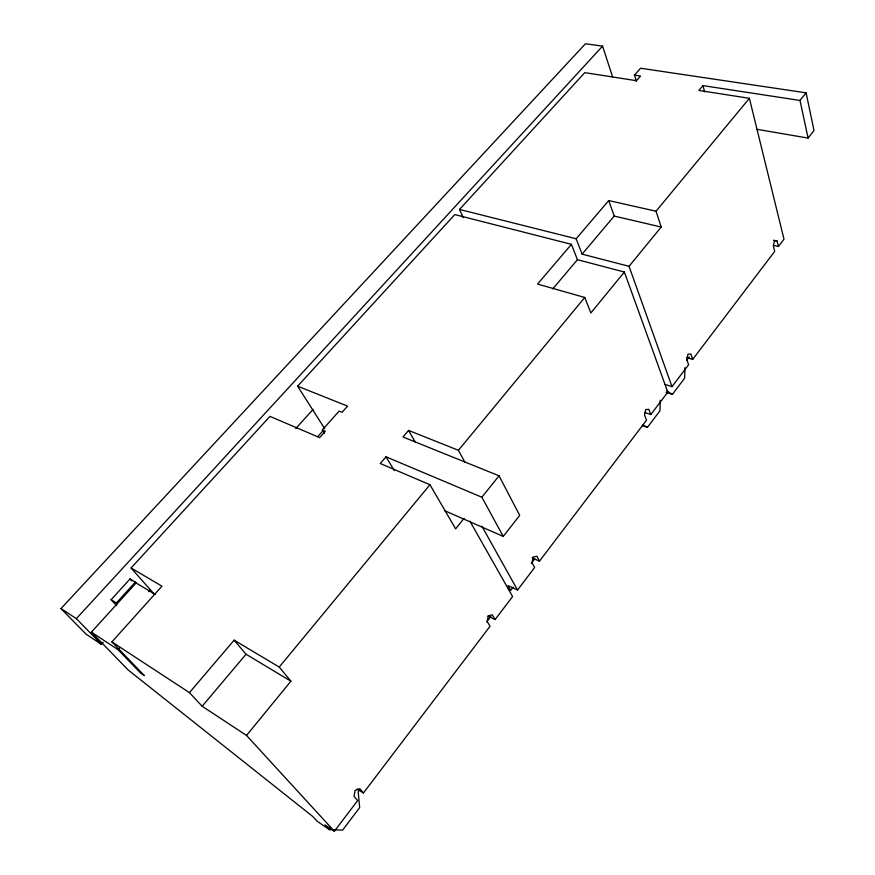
<?xml version="1.0" encoding="UTF-8"?>
<svg xmlns="http://www.w3.org/2000/svg" width="875" height="875" viewBox="0 0 875 875"><rect width="100%" height="100%" fill="white"/><g stroke="black" fill="none" stroke-linecap="round" stroke-linejoin="round"><path stroke-width="1.31" d="M660.242 400.312L659.98 410.769L647.412 427.383L642.37 425.644M684.961 367.642L684.611 378.23L672.372 394.395L666.083 392.361M359.833 789.469L358.181 791.645L359.669 807.603L342.606 830.134L329.427 829.653L317.177 821.264L312.747 816.484L128.198 669.998L91.394 632.144L136.084 582.969L155.258 594.431M486.763 621.819L490.886 616.372M686.787 360.172L689.248 356.902M329.427 829.653L325.019 824.862L334.359 831.25L357.656 800.57L354.014 796.338L355.086 790.398L359.8 788.747L363.409 793.012L490.044 626.248L487.2 621.523L488.316 615.803L492.286 614.852L495.097 619.587L512.586 596.553L469.897 521.128M513.122 587.092L510.628 590.33L507.938 585.572L517.53 590.045L534.636 567.525L532.044 562.658L533.181 557.014L536.9 556.281L539.47 561.159L646.527 420.186L644.525 415.012L645.684 409.566L648.845 409.347L650.814 414.531L667.8 392.164L624.367 272.038L577.434 259.689L571.43 244.333L454.803 214.572L297.609 386.181L324.756 428.739M664.77 384.333L672 386.641L688.592 364.777L686.809 359.505L687.98 354.145L690.933 354.102L692.694 359.384L774.714 251.377L773.336 245.93L774.517 240.745L777.077 241.03L778.433 246.477L773.631 245.372M778.433 246.477L783.989 239.17L749.394 98.306L698.841 90.431L702.953 85.608L800.002 100.45L806.105 92.827L640.598 68.228L634.452 75.119L636.377 81.266M531.355 563.314L534.669 558.994M444.511 510.617L503.245 536.419L519.695 515.375L499.045 475.803L402.948 436.964L408.548 430.412L458.423 450.297L464.833 462.098M757.061 129.336L808.073 138.075L814.013 130.495L806.105 92.827M464.034 518.372L455.623 528.861L429.953 484.728L380.286 463.509L385.995 456.816L481.873 497.219L503.245 536.419M481.873 497.219L499.045 475.803M624.367 272.038L590.888 312.933L584.762 297.456L537.556 284.08L571.43 244.333M672 386.641L629.048 266.306L661.205 227.03L656.042 211.225L749.394 98.306M334.359 831.25L246.531 735.448L290.905 681.198L279.223 667.067L234.139 640.172L189.448 692.628L111.912 641.9L161.952 586.162L131.075 567.995L269.948 416.38L319.627 437.598L325.27 431.233L322.317 429.986L339.073 411.141L342.048 412.344L347.583 406.109L297.609 386.181M279.223 667.067L429.953 484.728M458.423 450.297L584.762 297.456M552.814 288.859L577.434 259.689M582.105 254.144L614.228 216.07L608.727 200.561L576.166 238.766L582.105 254.144L629.048 266.306M246.531 735.448L202.18 706.256L246.039 654.227L234.139 640.172M317.756 436.614L323.006 430.708M91.394 632.144L118.048 649.666L119.853 647.642M612.588 76.858L602.569 46.134L585.462 43.75L60.987 608.573L86.089 634.211L101.402 644.339L103.195 642.337M148.75 591.773L150.577 589.75M295.739 428.597L313.086 409.336M135.319 582.116L130.036 578.955L111.103 599.703L116.353 602.973L135.319 582.116L136.084 582.969M463.247 217.656L459.506 209.442L584.795 72.647L636.442 80.697L640.566 76.059L634.452 75.119M60.987 608.573L76.355 618.636L602.569 46.134M608.727 200.561L656.042 211.225M773.456 240.209L777.077 241.03M614.228 216.07L661.205 227.03M459.506 209.442L576.166 238.766M686.667 357.569L692.694 359.384M644.788 412.497L650.814 414.531M532.262 557.966L539.47 561.159M508.342 589.258L510.628 590.33M487.922 616.066L495.097 619.587M642.666 424.769L647.412 427.383M246.039 654.227L290.905 681.198M666.783 390.972L672.372 394.395M357.142 788.966L363.409 793.012M76.355 618.636L101.402 644.339M111.912 641.9L144.375 675.631L140.755 673.236L118.048 649.666M189.448 692.628L202.18 706.256M111.103 599.703L116.561 605.598M116.353 602.973L117.13 603.816M130.036 578.955L131.808 580.945M131.075 567.995L154.372 594.355M322.317 429.986L324.483 433.366M385.995 456.816L394.341 470.63M408.548 430.412L415.209 442.039M481.884 526.203L517.53 590.045M702.953 85.608L704.681 91.941M800.002 100.45L808.073 138.075"/></g></svg>
